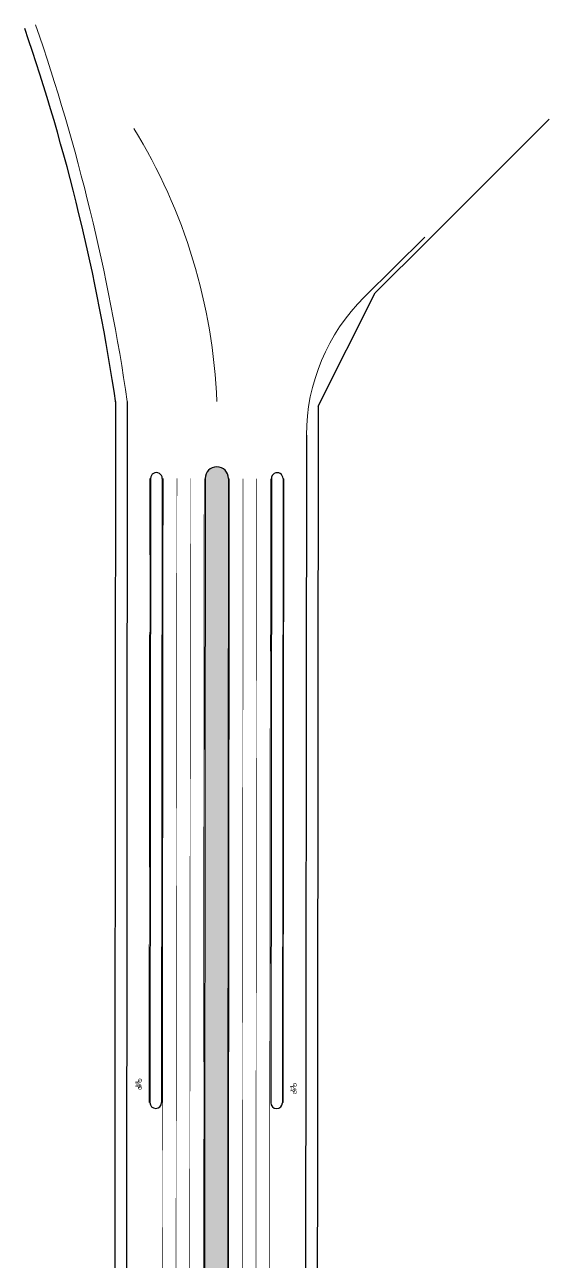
# Model space of a CAD drawing. Extents: x 54765 to 55687, y 61529 to 62330.
# Drawn here: x 55363 to 55497.6, y 62012.8 to 62330.1 of the extents above; entities that cross this region are included whole.
import ezdxf

# ---------------------------------------------------------------- set-up
doc = ezdxf.new("R2010")
doc.units = 0
doc.header["$LTSCALE"] = 10
doc.linetypes.add('C2', pattern=[13.5, 10, -1.5, 0.5, -1.5])
doc.linetypes.add('JTSS01', pattern=[6, 2, -4])
for name, color, linetype in [('@-路缘石', 7, 'CONTINUOUS'), ('DL-ZX', 7, 'C2'), ('红线', 1, 'CONTINUOUS'), ('道路绿化带', 3, 'CONTINUOUS')]:
    doc.layers.add(name, color=color, linetype=linetype)
doc.layers.add('@-道路标线', color=7, linetype='CONTINUOUS', lineweight=0)
doc.layers.add('PP-COM', color=7, linetype='CONTINUOUS', lineweight=0)

msp = doc.modelspace()

# ---------------------------------------------------------------- hatches: boundary and pattern name
at = {"layer": '@-道路标线'}
h = msp.add_hatch(color=7, dxfattribs=at)
edge = h.paths.add_edge_path()
edge.add_line((55391.706471256, 62057.47873054069), (55391.65028930902, 62057.46288450825))
edge.add_ellipse((55391.19373217182, 62057.45682239854), major_axis=(-0.4250030380892839, 0.1668896869666177), ratio=0.9999805706952836, start_angle=200.1195756284293, end_angle=202.1999952957983, ccw=False)
edge.add_ellipse((55391.50105082861, 62057.46504469907), major_axis=(0.05494690220308945, 0.1399283610291562), ratio=0.9999999506772708, start_angle=219.8589830386828, end_angle=284.2785924977287, ccw=False)
edge.add_ellipse((55391.5447728632, 62057.36508118694), major_axis=(0.01565526186318419, 0.03986785507763237), ratio=0.9999998303205472, start_angle=113.18325781182659, end_angle=206.501347011118, ccw=False)
edge.add_line((55391.50196126572, 62057.36377738172), (55391.49839755047, 62057.76016666803))
edge.add_ellipse((55391.5156755315, 62057.72225997852), major_axis=(0.01522660491869107, 0.03877623277898141), ratio=0.9999998508462595, start_angle=310.81329457208363, end_angle=405.9425271505703, ccw=False)
edge.add_ellipse((55391.19373217182, 62057.45682239854), major_axis=(0.1668902470823429, 0.4250044644859001), ratio=0.999999995276094, start_angle=307.0992444217952, end_angle=329.14455822133897, ccw=False)
edge.add_line((55391.63338008295, 62057.580073718), (55391.75294955045, 62057.6137981008))
edge.add_line((55391.75294955049, 62057.61379810137), (55391.74471247923, 62058.53000054994))
edge.add_ellipse((55391.76453929112, 62059.708583243), major_axis=(-1.097189655219722, 0.4308431274417468), ratio=0.9999997747193812, start_angle=102.93400800517048, end_angle=110.4751074252666, ccw=False)
edge.add_line((55391.59020987085, 62058.54279616172), (55391.48752066374, 62058.58006567957))
edge.add_line((55391.4875206638, 62058.58006568052), (55391.45643683476, 62058.30114122535))
edge.add_ellipse((55391.39810844883, 62058.30764144134), major_axis=(-0.05462862496824335, 0.02145150340890416), ratio=0.9999999969862579, start_angle=15.0799806736444, end_angle=195.0799806736443, ccw=False)
edge.add_line((55391.33978006202, 62058.31414165828), (55391.37845167036, 62058.66115354237))
edge.add_ellipse((55391.43745090126, 62058.66067302656), major_axis=(-0.05491877948204412, 0.02156544093791069), ratio=0.9999999565071804, start_angle=-94.40099306387123, end_angle=20.972252427922285, ccw=False)
edge.add_line((55391.46316701989, 62058.71377501829), (55391.61890743393, 62058.65725136049))
edge.add_ellipse((55391.76453929112, 62059.708583243), major_axis=(0.3879400150968356, 0.9879321365468008), ratio=0.9999999809832021, start_angle=193.5523853715453, end_angle=221.8935450160579)
edge.add_ellipse((55392.57948776695, 62058.95293771458), major_axis=(0.184281267005962, 0.4692926193584532), ratio=0.9999999808311439, start_angle=-98.18991527179861, end_angle=139.7104712913849, ccw=False)
edge.add_ellipse((55392.57948776695, 62058.95293771458), major_axis=(0.1842812664670565, 0.4692926179860711), ratio=0.9999999833191034, start_angle=153.487581228541, end_angle=261.8100847081013, ccw=False)
edge.add_ellipse((55391.76453929112, 62059.708583243), major_axis=(0.4308430499298636, 1.097189457827143), ratio=0.9999999987140331, start_angle=217.7231741279261, end_angle=223.3859971820988, ccw=False)
edge.add_line((55392.09506479528, 62058.57712261652), (55392.48077884484, 62058.04953990595))
edge.add_ellipse((55392.58300890024, 62057.8421669997), major_axis=(0.08450642510309189, 0.2152049540009178), ratio=0.9999999485642296, start_angle=280.9424230675123, end_angle=407.6811191826454, ccw=False)
edge.add_line((55392.81034229624, 62057.80004777103), (55392.88062524275, 62057.78115777316))
edge.add_line((55392.88062524289, 62057.78115777536), (55392.89357483271, 62057.82341509779))
edge.add_line((55392.89357483172, 62057.82341509705), (55392.97550337421, 62057.79830841784))
edge.add_line((55392.97550337417, 62057.79830841726), (55392.92535623744, 62057.63466740723))
edge.add_line((55392.92535623744, 62057.63466740723), (55392.84342769587, 62057.65977408615))
edge.add_line((55392.84342769589, 62057.65977408638), (55392.85550335945, 62057.69917960981))
edge.add_line((55392.8555033613, 62057.69917960957), (55392.77911789151, 62057.71970978926))
edge.add_ellipse((55392.58300890024, 62057.8421669997), major_axis=(-0.2152049454299418, 0.0845064217374513), ratio=0.9999998710940378, start_angle=156.077858777343, end_angle=169.4568067655877, ccw=False)
edge.add_line((55392.74546025365, 62057.67765541343), (55392.72204251988, 62057.65743974564))
edge.add_ellipse((55392.58300890024, 62057.8421669997), major_axis=(0.08450642423746753, 0.21520495179651), ratio=0.99999997824153, start_angle=219.2364363992578, end_angle=238.4055656186149, ccw=False)
edge.add_line((55392.65367695274, 62057.62202946852), (55392.65403416256, 62057.58229724339))
edge.add_ellipse((55392.58901081105, 62057.08582556738), major_axis=(-0.4660664192601954, 0.1830144065926569), ratio=0.999999957172602, start_angle=251.5529690226818, end_angle=283.97727336007733, ccw=False)
edge.add_line((55392.9100976837, 62057.47003303719), (55392.99436620546, 62057.3797628968))
edge.add_ellipse((55392.58901081105, 62057.08582556738), major_axis=(0.1830143987118025, 0.4660663991907296), ratio=0.9999999765459381, start_angle=90.72597712170881, end_angle=327.3860601384187, ccw=False)
edge.add_line((55392.12066297833, 62057.26292004513), (55391.7064712523, 62057.47873054117))
edge = h.paths.add_edge_path(flags=16)
edge.add_line((55391.87003632325, 62057.64682224696), (55392.35905009902, 62057.78474782944))
edge.add_ellipse((55392.58300890024, 62057.8421669997), major_axis=(0.08450654281382479, 0.2152052537643125), ratio=0.9999989921065656, start_angle=113.33312174311399, end_angle=125.81877227170509, ccw=False)
edge.add_line((55392.35193294233, 62057.83452460232), (55392.27529579006, 62057.85512242768))
edge.add_line((55392.27529578817, 62057.85512242757), (55392.26441461861, 62057.808352416))
edge.add_line((55392.26441461865, 62057.8083524167), (55392.18095443511, 62057.82776965301))
edge.add_line((55392.18095443505, 62057.82776965218), (55392.22280526289, 62058.00765508782))
edge.add_line((55392.22280526291, 62058.00765508806), (55392.30626544925, 62057.9882378518))
edge.add_line((55392.3062654502, 62057.98823785209), (55392.29472424276, 62057.93863082126))
edge.add_line((55392.29472424276, 62057.93863082127), (55392.36519135842, 62057.91969132406))
edge.add_ellipse((55392.58300890024, 62057.8421669997), major_axis=(-0.2152049452252253, 0.0845064216570633), ratio=0.9999996316774112, start_angle=-12.801403836924408, end_angle=1.8475263374838278, ccw=False)
edge.add_line((55392.39187738365, 62057.97225638389), (55391.970922425, 62058.54804187609))
edge.add_ellipse((55391.76453929112, 62059.708583243), major_axis=(0.4308430177276532, 1.097189375820653), ratio=0.9999999651228509, start_angle=206.1845881327514, end_angle=211.5225778991242, ccw=False)
edge.add_line((55391.86206132536, 62058.53387488867), (55391.87003632314, 62057.64682224545))
edge = h.paths.add_edge_path(flags=16)
edge.add_line((55391.86558529476, 62057.52360841185), (55392.17248193673, 62057.36370295852))
edge.add_ellipse((55392.58901081105, 62057.08582556738), major_axis=(0.1830143998763653, 0.4660664021564186), ratio=0.9999999682488206, start_angle=387.44292668244736, end_angle=437.7305866839091, ccw=False)
edge.add_line((55392.53663706456, 62057.58379057972), (55392.53634998596, 62057.61572174772))
edge.add_ellipse((55392.58300890024, 62057.8421669997), major_axis=(-0.215204974954235, 0.08450643333101547), ratio=0.9999998818253548, start_angle=66.12125378608778, end_angle=99.79606636223912, ccw=False)
edge.add_line((55392.41862038001, 62057.67959110657), (55391.86558529479, 62057.52360841232))
edge = h.paths.add_edge_path(flags=16)
edge.add_line((55392.6671593309, 62057.73036039172), (55392.6813329713, 62057.74259597215))
edge.add_ellipse((55392.58300890024, 62057.8421669997), major_axis=(-0.09020340928373322, 0.1069829805280297), ratio=0.9999982862807512, start_angle=184.5028513073123, end_angle=536.8305418411982)
edge = h.paths.add_edge_path(flags=16)
edge.add_ellipse((55392.57948776695, 62058.95293771458), major_axis=(0.1413782595744397, 0.360035367859076), ratio=0.9999999827594351, start_angle=158.9141864051265, end_angle=261.729474163011)
edge.add_ellipse((55392.57948776695, 62058.95293771458), major_axis=(0.1413782611719084, 0.3600353719272068), ratio=0.9999999726421697, start_angle=261.7294742455286, end_angle=501.1211886144014)
edge.add_ellipse((55391.76453929112, 62059.708583243), major_axis=(0.387940017037276, 0.9879321414883468), ratio=0.9999999693913519, start_angle=228.2603932092995, end_angle=249.2839976678984)
edge.add_ellipse((55392.5945829679, 62058.95654467652), major_axis=(0.02145211636407757, 0.05463018592635661), ratio=0.9999984609880854, start_angle=249.7117148502653, end_angle=428.8563375229205, ccw=False)
edge.add_ellipse((55391.76453929112, 62059.708583243), major_axis=(0.4308430258240548, 1.097189396439035), ratio=0.9999999672635289, start_angle=229.4454243372494, end_angle=249.28399770017649, ccw=False)
edge = h.paths.add_edge_path(flags=16)
edge.add_line((55392.27737713293, 62057.30904835895), (55392.54033893316, 62057.17203471962))
edge.add_line((55392.54033893316, 62057.17203471961), (55392.53769867041, 62057.46570849234))
edge.add_ellipse((55392.58901081105, 62057.08582556738), major_axis=(0.1401113911037813, 0.3568091472418785), ratio=0.9999999719880538, start_angle=29.13147224983823, end_angle=75.82490958884358)
edge = h.paths.add_edge_path(flags=16)
edge.add_ellipse((55392.58901081105, 62057.08582556738), major_axis=(0.1401113933319416, 0.3568091529161344), ratio=0.9999999542659418, start_angle=92.82568757028405, end_angle=327.3860593604895)
edge.add_line((55392.89934108999, 62057.31085687029), (55392.83482714008, 62057.37996549978))
edge.add_ellipse((55392.58901081105, 62057.08582556738), major_axis=(0.1401113927255994, 0.3568091513720172), ratio=0.9999999059556514, start_angle=341.5529669549778, end_angle=371.5106501264239)
edge.add_line((55392.65510294479, 62057.46341767913), (55392.65839935339, 62057.09676087876))
edge.add_ellipse((55392.59306208577, 62057.0905943363), major_axis=(-0.0610867160333781, 0.02398745891902885), ratio=0.9999999181052606, start_angle=79.8263932664151, end_angle=206.8305000872452, ccw=False)
edge.add_line((55392.55866195262, 62057.03470502474), (55392.22572835745, 62057.20817677653))
h = msp.add_hatch(color=7, dxfattribs=at)
edge = h.paths.add_edge_path()
edge.add_line((55431.44965953456, 62056.36889763297), (55431.39347758758, 62056.35305160053))
edge.add_ellipse((55430.93692045038, 62056.34698949082), major_axis=(-0.4250030380892839, 0.1668896869666177), ratio=0.9999805706952836, start_angle=200.1195756284293, end_angle=202.1999952957983, ccw=False)
edge.add_ellipse((55431.24423910717, 62056.35521179135), major_axis=(0.05494690220308945, 0.1399283610291562), ratio=0.9999999506772708, start_angle=219.8589830386828, end_angle=284.2785924977287, ccw=False)
edge.add_ellipse((55431.28796114176, 62056.25524827922), major_axis=(0.01565526186318419, 0.03986785507763237), ratio=0.9999998303205472, start_angle=113.18325781182659, end_angle=206.501347011118, ccw=False)
edge.add_line((55431.24514954428, 62056.253944474), (55431.24158582903, 62056.65033376031))
edge.add_ellipse((55431.25886381006, 62056.6124270708), major_axis=(0.01522660491869107, 0.03877623277898141), ratio=0.9999998508462595, start_angle=310.81329457208363, end_angle=405.9425271505703, ccw=False)
edge.add_ellipse((55430.93692045038, 62056.34698949082), major_axis=(0.1668902470823429, 0.4250044644859001), ratio=0.999999995276094, start_angle=307.0992444217952, end_angle=329.14455822133897, ccw=False)
edge.add_line((55431.37656836151, 62056.47024081027), (55431.49613782901, 62056.50396519308))
edge.add_line((55431.49613782905, 62056.50396519365), (55431.48790075779, 62057.42016764222))
edge.add_ellipse((55431.50772756968, 62058.59875033528), major_axis=(-1.097189655219722, 0.4308431274417468), ratio=0.9999997747193812, start_angle=102.93400800517048, end_angle=110.4751074252666, ccw=False)
edge.add_line((55431.33339814941, 62057.432963254), (55431.2307089423, 62057.47023277185))
edge.add_line((55431.23070894236, 62057.4702327728), (55431.19962511332, 62057.19130831763))
edge.add_ellipse((55431.14129672739, 62057.19780853362), major_axis=(-0.05462862496824335, 0.02145150340890416), ratio=0.9999999969862579, start_angle=15.0799806736444, end_angle=195.0799806736443, ccw=False)
edge.add_line((55431.08296834058, 62057.20430875056), (55431.12163994892, 62057.55132063465))
edge.add_ellipse((55431.18063917982, 62057.55084011884), major_axis=(-0.05491877948204412, 0.02156544093791069), ratio=0.9999999565071804, start_angle=-94.40099306387123, end_angle=20.972252427922285, ccw=False)
edge.add_line((55431.20635529845, 62057.60394211057), (55431.36209571249, 62057.54741845277))
edge.add_ellipse((55431.50772756968, 62058.59875033528), major_axis=(0.3879400150968356, 0.9879321365468008), ratio=0.9999999809832021, start_angle=193.5523853715453, end_angle=221.8935450160579)
edge.add_ellipse((55432.32267604551, 62057.84310480686), major_axis=(0.184281267005962, 0.4692926193584532), ratio=0.9999999808311439, start_angle=-98.18991527179861, end_angle=139.7104712913849, ccw=False)
edge.add_ellipse((55432.32267604551, 62057.84310480686), major_axis=(0.1842812664670565, 0.4692926179860711), ratio=0.9999999833191034, start_angle=153.487581228541, end_angle=261.8100847081013, ccw=False)
edge.add_ellipse((55431.50772756968, 62058.59875033528), major_axis=(0.4308430499298636, 1.097189457827143), ratio=0.9999999987140331, start_angle=217.7231741279261, end_angle=223.3859971820988, ccw=False)
edge.add_line((55431.83825307385, 62057.4672897088), (55432.2239671234, 62056.93970699823))
edge.add_ellipse((55432.3261971788, 62056.73233409198), major_axis=(0.08450642510309189, 0.2152049540009178), ratio=0.9999999485642296, start_angle=280.9424230675123, end_angle=407.6811191826454, ccw=False)
edge.add_line((55432.55353057481, 62056.69021486331), (55432.62381352131, 62056.67132486544))
edge.add_line((55432.62381352145, 62056.67132486764), (55432.63676311127, 62056.71358219007))
edge.add_line((55432.63676311028, 62056.71358218933), (55432.71869165277, 62056.68847551012))
edge.add_line((55432.71869165273, 62056.68847550954), (55432.668544516, 62056.52483449951))
edge.add_line((55432.668544516, 62056.52483449951), (55432.58661597443, 62056.54994117843))
edge.add_line((55432.58661597445, 62056.54994117866), (55432.59869163801, 62056.58934670209))
edge.add_line((55432.59869163986, 62056.58934670185), (55432.52230617007, 62056.60987688154))
edge.add_ellipse((55432.3261971788, 62056.73233409198), major_axis=(-0.2152049454299418, 0.0845064217374513), ratio=0.9999998710940378, start_angle=156.077858777343, end_angle=169.4568067655877, ccw=False)
edge.add_line((55432.48864853221, 62056.56782250571), (55432.46523079844, 62056.54760683791))
edge.add_ellipse((55432.3261971788, 62056.73233409198), major_axis=(0.08450642423746753, 0.21520495179651), ratio=0.99999997824153, start_angle=219.2364363992578, end_angle=238.4055656186149, ccw=False)
edge.add_line((55432.3968652313, 62056.5121965608), (55432.39722244112, 62056.47246433567))
edge.add_ellipse((55432.33219908961, 62055.97599265966), major_axis=(-0.4660664192601954, 0.1830144065926569), ratio=0.999999957172602, start_angle=251.5529690226818, end_angle=283.97727336007733, ccw=False)
edge.add_line((55432.65328596226, 62056.36020012946), (55432.73755448402, 62056.26992998908))
edge.add_ellipse((55432.33219908961, 62055.97599265966), major_axis=(0.1830143987118025, 0.4660663991907296), ratio=0.9999999765459381, start_angle=90.72597712170881, end_angle=327.3860601384187, ccw=False)
edge.add_line((55431.86385125689, 62056.15308713741), (55431.44965953086, 62056.36889763345))
edge = h.paths.add_edge_path(flags=16)
edge.add_line((55431.61322460181, 62056.53698933923), (55432.10223837759, 62056.67491492171))
edge.add_ellipse((55432.3261971788, 62056.73233409198), major_axis=(0.08450654281382479, 0.2152052537643125), ratio=0.9999989921065656, start_angle=113.33312174311399, end_angle=125.81877227170509, ccw=False)
edge.add_line((55432.09512122089, 62056.7246916946), (55432.01848406862, 62056.74528951996))
edge.add_line((55432.01848406674, 62056.74528951985), (55432.00760289717, 62056.69851950827))
edge.add_line((55432.00760289721, 62056.69851950898), (55431.92414271367, 62056.71793674529))
edge.add_line((55431.92414271361, 62056.71793674446), (55431.96599354145, 62056.8978221801))
edge.add_line((55431.96599354147, 62056.89782218034), (55432.04945372781, 62056.87840494408))
edge.add_line((55432.04945372876, 62056.87840494436), (55432.03791252132, 62056.82879791354))
edge.add_line((55432.03791252132, 62056.82879791355), (55432.10837963698, 62056.80985841634))
edge.add_ellipse((55432.3261971788, 62056.73233409198), major_axis=(-0.2152049452252253, 0.0845064216570633), ratio=0.9999996316774112, start_angle=-12.801403836924408, end_angle=1.8475263374838278, ccw=False)
edge.add_line((55432.13506566221, 62056.86242347617), (55431.71411070356, 62057.43820896836))
edge.add_ellipse((55431.50772756968, 62058.59875033528), major_axis=(0.4308430177276532, 1.097189375820653), ratio=0.9999999651228509, start_angle=206.1845881327514, end_angle=211.5225778991242, ccw=False)
edge.add_line((55431.60524960392, 62057.42404198095), (55431.6132246017, 62056.53698933773))
edge = h.paths.add_edge_path(flags=16)
edge.add_line((55431.60877357332, 62056.41377550413), (55431.91567021529, 62056.2538700508))
edge.add_ellipse((55432.33219908961, 62055.97599265966), major_axis=(0.1830143998763653, 0.4660664021564186), ratio=0.9999999682488206, start_angle=387.44292668244736, end_angle=437.7305866839091, ccw=False)
edge.add_line((55432.27982534312, 62056.473957672), (55432.27953826452, 62056.50588883999))
edge.add_ellipse((55432.3261971788, 62056.73233409198), major_axis=(-0.215204974954235, 0.08450643333101547), ratio=0.9999998818253548, start_angle=66.12125378608778, end_angle=99.79606636223912, ccw=False)
edge.add_line((55432.16180865857, 62056.56975819885), (55431.60877357335, 62056.4137755046))
edge = h.paths.add_edge_path(flags=16)
edge.add_line((55432.41034760946, 62056.620527484), (55432.42452124986, 62056.63276306443))
edge.add_ellipse((55432.3261971788, 62056.73233409198), major_axis=(-0.09020340928373322, 0.1069829805280297), ratio=0.9999982862807512, start_angle=184.5028513073123, end_angle=536.8305418411982)
edge = h.paths.add_edge_path(flags=16)
edge.add_ellipse((55432.32267604551, 62057.84310480686), major_axis=(0.1413782595744397, 0.360035367859076), ratio=0.9999999827594351, start_angle=158.9141864051265, end_angle=261.729474163011)
edge.add_ellipse((55432.32267604551, 62057.84310480686), major_axis=(0.1413782611719084, 0.3600353719272068), ratio=0.9999999726421697, start_angle=261.7294742455286, end_angle=501.1211886144014)
edge.add_ellipse((55431.50772756968, 62058.59875033528), major_axis=(0.387940017037276, 0.9879321414883468), ratio=0.9999999693913519, start_angle=228.2603932092995, end_angle=249.2839976678984)
edge.add_ellipse((55432.33777124646, 62057.8467117688), major_axis=(0.02145211636407757, 0.05463018592635661), ratio=0.9999984609880854, start_angle=249.7117148502653, end_angle=428.8563375229205, ccw=False)
edge.add_ellipse((55431.50772756968, 62058.59875033528), major_axis=(0.4308430258240548, 1.097189396439035), ratio=0.9999999672635289, start_angle=229.4454243372494, end_angle=249.28399770017649, ccw=False)
edge = h.paths.add_edge_path(flags=16)
edge.add_line((55432.02056541149, 62056.19921545123), (55432.28352721172, 62056.0622018119))
edge.add_line((55432.28352721172, 62056.06220181189), (55432.28088694897, 62056.35587558462))
edge.add_ellipse((55432.33219908961, 62055.97599265966), major_axis=(0.1401113911037813, 0.3568091472418785), ratio=0.9999999719880538, start_angle=29.13147224983823, end_angle=75.82490958884358)
edge = h.paths.add_edge_path(flags=16)
edge.add_ellipse((55432.33219908961, 62055.97599265966), major_axis=(0.1401113933319416, 0.3568091529161344), ratio=0.9999999542659418, start_angle=92.82568757028405, end_angle=327.3860593604895)
edge.add_line((55432.64252936855, 62056.20102396257), (55432.57801541864, 62056.27013259206))
edge.add_ellipse((55432.33219908961, 62055.97599265966), major_axis=(0.1401113927255994, 0.3568091513720172), ratio=0.9999999059556514, start_angle=341.5529669549778, end_angle=371.5106501264239)
edge.add_line((55432.39829122335, 62056.35358477141), (55432.40158763195, 62055.98692797104))
edge.add_ellipse((55432.33625036433, 62055.98076142858), major_axis=(-0.0610867160333781, 0.02398745891902885), ratio=0.9999999181052606, start_angle=79.8263932664151, end_angle=206.8305000872452, ccw=False)
edge.add_line((55432.30185023118, 62055.92487211702), (55431.96891663601, 62056.09834386881))
at = {"layer": '道路绿化带'}
h = msp.add_hatch(dxfattribs=at)
h.set_pattern_fill('GRASS', color=256, scale=0.1, style=0)
h.set_pattern_definition([(90, (0, 0), (-1.79605, 1.79605), [0.4762500000000001, -3.11585]), (45, (0, 0), (-1.79605122421383, 1.79605122421383), [0.4762500000000001, -2.06375]), (135, (0, 0), (-1.79605122421383, -1.79605122421383), [0.4762500000000001, -2.06375])])
edge = h.paths.add_edge_path()
edge.add_arc((55412.30962198622, 62213.54438662254), 3.000000000090073, 359.9388925897401, 539.9388925897399)
edge.add_line((55415.30962028009, 62213.54118704662), (55415.03070697893, 61952.02544801505))
edge.add_line((55409.30962369234, 62213.54758619832), (55409.03341364447, 61954.56649150565))

# ---------------------------------------------------------------- linework, layer by layer
at = {"layer": '@-路缘石'}
for p, q in [((55450.12399828084, 62260.10146810414), (55465.66540349455, 62275.5049812721)), ((55389.33069330097, 62233.31361645197), (55388.94654408003, 61873.12619192309)), ((55435.3214712396, 62224.64226279058), (55434.96987587028, 61894.97810199983))]:
    msp.add_line(p, q, dxfattribs=at)
at = {"layer": '@-道路标线', "color": 7, "linetype": 'Continuous', "const_width": 0.1499999999999999, "flags": 128}
for points in [[(55395.05963179687, 62213.5627841839), (55394.88871547599, 62053.3075863044)], [(55398.55962980628, 62213.55905134536), (55398.38871348541, 62053.30385346583)], [(55409.05962383452, 62213.54785282964), (55408.78341378666, 61954.56675813698)], [(55415.5596201379, 62213.5409204153), (55415.28070683675, 61952.02518138373)], [(55426.05961416615, 62213.52972190003), (55425.88869785178, 62053.27452401992)], [(55429.55961217557, 62213.52598906161), (55429.38869586118, 62053.27079118136)], [(55398.38871348541, 62053.30385346583), (55398.33538722021, 62003.30388190275)], [(55425.88869785178, 62053.27452401992), (55425.83537158858, 62003.27455245682)]]:
    msp.add_lwpolyline(points, dxfattribs=at)
at = {"layer": '@-道路标线', "color": 7, "linetype": 'JTSS01', "ltscale": 0.1, "flags": 128}
for points in [[(55402.0596278157, 62213.55531850678, 0.1499999999999999, 0.1499999999999999, 0), (55401.78341776783, 61954.57422381411, 0.1499999999999999, 0.1499999999999999, 0), (55398.24608186231, 61919.56905935181, 0.1499999999999999, 0.1499999999999999, 0), (55398.21207422585, 61887.68269248641, 0, 0, 0)], [(55405.55962582511, 62213.55158566821, 0.1499999999999999, 0.1499999999999999, 0), (55405.28341577724, 61954.57049097554, 0.1499999999999999, 0.1499999999999999, 0), (55404.74607816552, 61919.56212693732, 0.1499999999999999, 0.1499999999999999, 0), (55404.71382870327, 61889.32426593662, 0, 0, 0)]]:
    msp.add_lwpolyline(points, format="xyseb", dxfattribs=at)
at = {"layer": '@-道路标线', "color": 7, "linetype": 'JTSS01', "ltscale": 0.1, "const_width": 0.1499999999999999, "flags": 128}
for points in [[(55419.05961814732, 62213.53718757688), (55418.68460608384, 61861.91696538716)], [(55422.55961615673, 62213.53345473846), (55422.18557448788, 61862.82309760404)]]:
    msp.add_lwpolyline(points, dxfattribs=at)
at = {"layer": 'DL-ZX', "ltscale": 2}
msp.add_line((55497.64693324246, 62305.82252960329), (55466.4862773609, 62274.68353634423), dxfattribs=at)
at = {"layer": 'PP-COM', "color": 4}
for centre, radius, start, end in [((54856.77030444065, 62155.05561763157), 538.2795576300789, 8.359598558859643, 18.97349111575155), ((55485.32144280268, 62224.5889365254), 50, 134.7446889385746, 179.9388925897456)]:
    msp.add_arc(centre, radius, start, end, dxfattribs=at)
at = {"layer": 'PP-COM'}
msp.add_arc((55267.77048128557, 62227.64378803978), 144.6703857371299, 2.236352035049054, 31.5869380719821, dxfattribs=at)
at = {"layer": '红线', "color": 1}
for p in [(55466.4862773609, 62274.68353634424), (55438.32946022139, 62232.13132158861)]:
    msp.add_line(p, (55452.97971283253, 62261.18636146446), dxfattribs=at)
at = {"layer": '红线', "color": 1, "flags": 128}
for points in [[(55386.3306950072, 62233.31681602791), (55385.94654578623, 61873.129391499)], [(55438.32946022107, 62232.13132158793), (55437.96984345219, 61894.94610624071)]]:
    msp.add_lwpolyline(points, dxfattribs=at)
at = {"layer": '红线', "color": 1}
msp.add_arc((54856.77030444065, 62155.05561763157), 535.3120794746138, 8.359598558859643, 18.97349111575134, dxfattribs=at)
at = {"layer": '道路绿化带', "flags": 128}
for points in [[(55395.30963165468, 62213.56251755258), (55395.13871533381, 62053.30731967308)], [(55398.30962994847, 62213.55931797668), (55398.1387136276, 62053.30412009716)], [(55409.30962369234, 62213.54758619832), (55409.03341364447, 61954.56649150565)], [(55415.30962028009, 62213.54118704662), (55415.03070697893, 61952.02544801505)], [(55426.30961402396, 62213.52945526872), (55426.13869770959, 62053.27425738861)], [(55429.30961231757, 62213.52625569225), (55429.1386959967, 62053.27105781269)], [(55429.30961231776, 62213.52625569293), (55429.13869600337, 62053.27105781268)]]:
    msp.add_lwpolyline(points, dxfattribs=at)
at = {"layer": '道路绿化带'}
for centre, radius, start, end in [((55412.30962198622, 62213.54438662254), 3.000000000090073, 359.9388925897401, 179.93889258974), ((55396.80963307653, 62213.56305081522), 1.4999999999941, 359.9388925895993, 179.9388925895993), ((55427.80961430825, 62213.52892200612), 1.500000379063113, 359.8981543101897, 179.8981543101897), ((55396.63871448072, 62053.30571988512), 1.500000000001384, 179.9388925895993, 359.9388925895993), ((55427.63869685314, 62053.27265760065), 1.499999996661714, 179.9388925894635, 359.9388925894635)]:
    msp.add_arc(centre, radius, start, end, dxfattribs=at)

doc.saveas('drawing.dxf')
